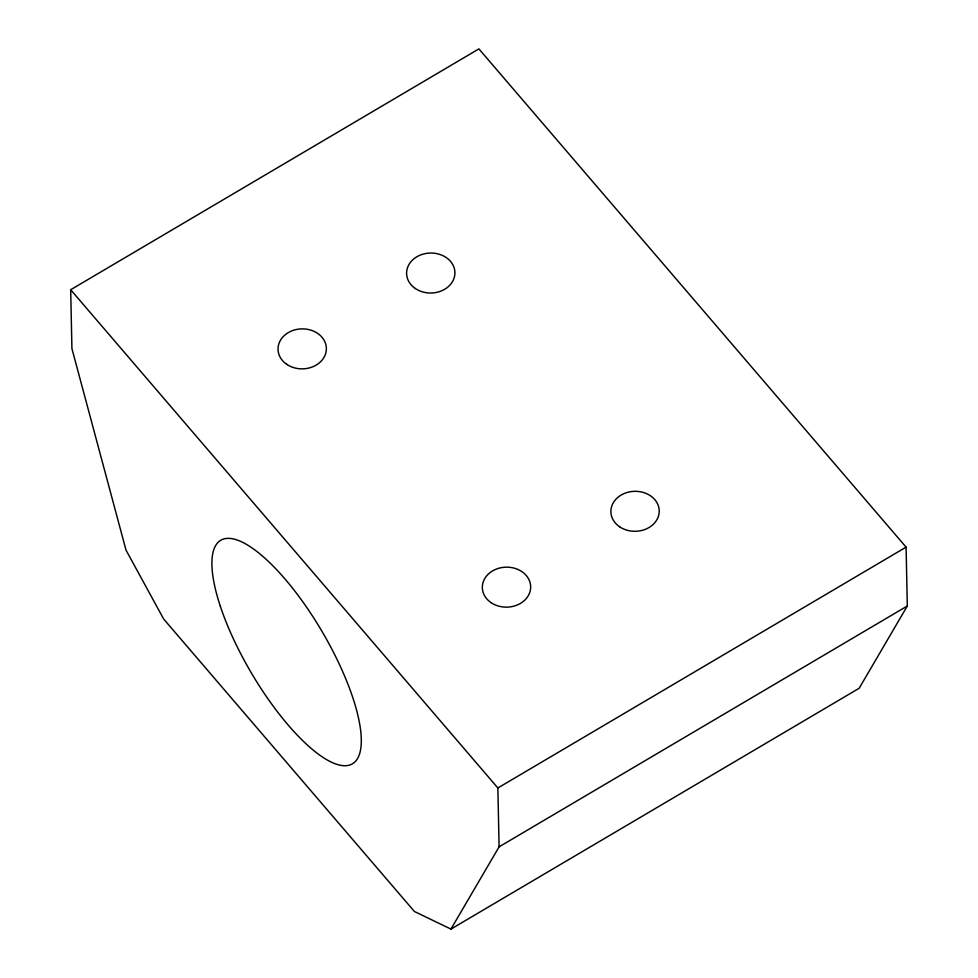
<?xml version="1.0" encoding="UTF-8"?>
<svg xmlns="http://www.w3.org/2000/svg" width="978" height="978" viewBox="0 0 978 978"><rect width="100%" height="100%" fill="white"/><g stroke="black" fill="none" stroke-linecap="round" stroke-linejoin="round"><path stroke-width="1.47" d="M450.944 929.1L499.098 846.838L907.315 605.993L906.08 547.13L478.902 48.9L70.685 289.732L71.92 348.596L126.015 550.125L163.656 619.025L414.391 911.472L450.944 929.1L859.161 688.267L907.315 605.993M499.098 846.838L497.863 787.975L906.08 547.13M70.685 289.732L497.863 787.975M220.282 606.091A129.719 40.978 59.5 0 0 349.659 765.04A129.719 40.978 59.5 0 0 290.014 585.015A129.719 40.978 59.5 0 0 220.282 606.091M286.725 364.329A24.169 19.988 -1.2 0 0 326.016 352.117A24.169 19.988 -1.2 0 0 293.852 330.161A24.169 19.988 -1.2 0 0 286.725 364.329M491.029 602.619A24.169 19.988 -1.2 0 0 530.32 590.406A24.169 19.988 -1.2 0 0 498.157 568.45A24.169 19.988 -1.2 0 0 491.029 602.619M619.587 526.763A24.169 19.988 -1.2 0 0 658.879 514.55A24.169 19.988 -1.2 0 0 626.715 492.594A24.169 19.988 -1.2 0 0 619.587 526.763M415.283 288.486A24.169 19.988 -1.2 0 0 454.574 276.273A24.169 19.988 -1.2 0 0 422.423 254.317A24.169 19.988 -1.2 0 0 415.283 288.486"/></g></svg>
